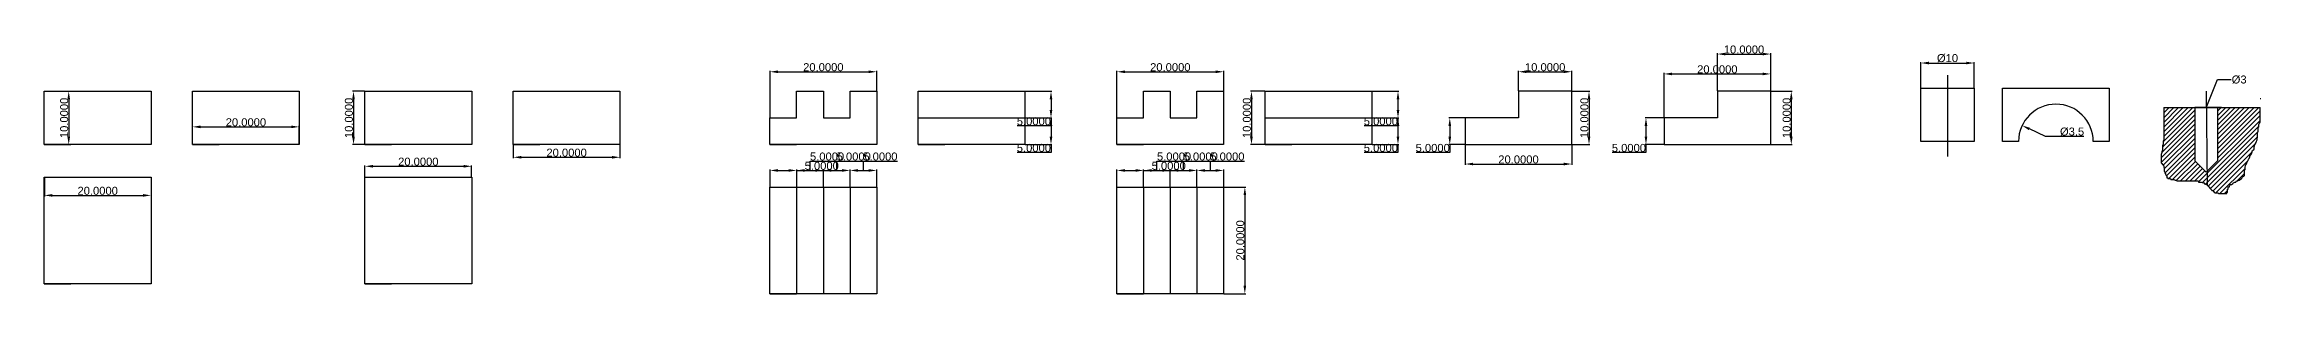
# Model space of a CAD drawing. Header units: inches. Extents: x 17 to 864, y 2 to 49.
# Drawn here: x 448.7 to 864.2, y 1.9 to 48.7 of the extents above; entities that cross this region are included whole.
import ezdxf
from ezdxf import colors
from ezdxf.entities.mleader import LeaderData, LeaderLine
from ezdxf.math import Vec2, Vec3

# ---------------------------------------------------------------- set-up
doc = ezdxf.new("R2010")
doc.units = ezdxf.units.IN
doc.header["$MEASUREMENT"] = 0
doc.linetypes.add('ACAD_ISO04W100', pattern=[30, 24, -3, 0, -3])
doc.layers.add('contornos', color=7, linetype='Continuous', lineweight=30)
doc.layers.add('cotas', color=10, linetype='Continuous')
doc.layers.add('ejes', color=7, linetype='ACAD_ISO04W100')
doc.styles.get("Standard").update_dxf_attribs({"font": 'ARIAL.TTF'})
doc.dimstyles.get("Standard").update_dxf_attribs({"dimtxt": 1.5, "dimasz": 1.5, "dimexe": 0.18, "dimexo": 0.0625, "dimgap": 0.09, "dimtad": 1, "dimtoh": 1, "dimdec": 4, "dimzin": 0, "dimdsep": 46, "dimtxsty": 'Standard', "dimcen": 1.5, "dimadec": 0, "dimazin": 0, "dimtfac": 1, "dimtdec": 4, "dimtofl": 0, "dimtmove": 0, "dimatfit": 3, "dimfxl": 1, "dimtolj": 1, "dimtzin": 0, "dimarcsym": 0})

# ---------------------------------------------------------------- blocks, each defined once
blk = doc.blocks.new('*D59')
at = {"layer": 'cotas', "color": 0, "lineweight": -2}
for p, q in [((476.51, 29.92), (476.51, 33.35)), ((496.51, 29.92), (496.51, 33.35)), ((478.01, 33.17), (495.01, 33.17))]:
    blk.add_line(p, q, dxfattribs=at)
at = {"layer": 'cotas', "color": 0}
for points in [[(478.01, 33.42), (478.01, 32.92), (476.51, 33.17)], [(495.01, 33.42), (495.01, 32.92), (496.51, 33.17)]]:
    blk.add_solid(points, dxfattribs=at)
at = {"layer": 'Defpoints', "color": 0}
for p in [(476.51, 29.85), (496.51, 33.17), (496.51, 29.85)]:
    blk.add_point(p, dxfattribs=at)
at = {"layer": 'cotas', "color": 0, "insert": (486.51, 34.02), "char_height": 1.5, "attachment_point": 5}
blk.add_mtext('\\A1;20.0000', dxfattribs=at)
blk = doc.blocks.new('*D60')
at = {"layer": 'cotas', "color": 0, "lineweight": -2}
for p, q in [((448.78, 39.85), (453.47, 39.85)), ((453.29, 38.35), (453.29, 31.35)), ((448.78, 29.85), (453.47, 29.85))]:
    blk.add_line(p, q, dxfattribs=at)
at = {"layer": 'cotas', "color": 0}
for points in [[(453.04, 38.35), (453.54, 38.35), (453.29, 39.85)], [(453.04, 31.35), (453.54, 31.35), (453.29, 29.85)]]:
    blk.add_solid(points, dxfattribs=at)
at = {"layer": 'Defpoints', "color": 0}
for p in [(448.72, 39.85), (448.72, 29.85), (453.29, 29.85)]:
    blk.add_point(p, dxfattribs=at)
at = {"layer": 'cotas', "color": 0, "insert": (452.44, 34.85), "char_height": 1.5, "attachment_point": 5, "rotation": 90}
blk.add_mtext('\\A1;10.0000', dxfattribs=at)
blk = doc.blocks.new('*D61')
at = {"layer": 'cotas', "color": 0, "lineweight": -2}
for p, q in [((448.72, 23.65), (448.72, 20.13)), ((468.72, 23.65), (468.72, 20.13)), ((450.22, 20.31), (467.22, 20.31))]:
    blk.add_line(p, q, dxfattribs=at)
at = {"layer": 'cotas', "color": 0}
for points in [[(450.22, 20.56), (450.22, 20.06), (448.72, 20.31)], [(467.22, 20.56), (467.22, 20.06), (468.72, 20.31)]]:
    blk.add_solid(points, dxfattribs=at)
at = {"layer": 'Defpoints', "color": 0}
for p in [(448.72, 23.71), (468.72, 23.71), (468.72, 20.31)]:
    blk.add_point(p, dxfattribs=at)
at = {"layer": 'cotas', "color": 0, "insert": (458.72, 21.17), "char_height": 1.5, "attachment_point": 5}
blk.add_mtext('\\A1;20.0000', dxfattribs=at)
blk = doc.blocks.new('*D62')
at = {"layer": 'cotas', "color": 0, "lineweight": -2}
for p, q in [((536.63, 29.79), (536.63, 27.28)), ((556.63, 29.79), (556.63, 27.28)), ((538.13, 27.46), (555.13, 27.46))]:
    blk.add_line(p, q, dxfattribs=at)
at = {"layer": 'cotas', "color": 0}
for points in [[(538.13, 27.71), (538.13, 27.21), (536.63, 27.46)], [(555.13, 27.71), (555.13, 27.21), (556.63, 27.46)]]:
    blk.add_solid(points, dxfattribs=at)
at = {"layer": 'Defpoints', "color": 0}
for p in [(536.63, 29.85), (556.63, 29.85), (556.63, 27.46)]:
    blk.add_point(p, dxfattribs=at)
at = {"layer": 'cotas', "color": 0, "insert": (546.63, 28.32), "char_height": 1.5, "attachment_point": 5}
blk.add_mtext('\\A1;20.0000', dxfattribs=at)
blk = doc.blocks.new('*D63')
at = {"layer": 'cotas', "color": 0, "lineweight": -2}
for p, q in [((508.77, 39.85), (506.5, 39.85)), ((506.68, 38.35), (506.68, 31.35)), ((508.77, 29.85), (506.5, 29.85))]:
    blk.add_line(p, q, dxfattribs=at)
at = {"layer": 'cotas', "color": 0}
for points in [[(506.43, 38.35), (506.93, 38.35), (506.68, 39.85)], [(506.43, 31.35), (506.93, 31.35), (506.68, 29.85)]]:
    blk.add_solid(points, dxfattribs=at)
at = {"layer": 'Defpoints', "color": 0}
for p in [(508.83, 39.85), (506.68, 29.85), (508.83, 29.85)]:
    blk.add_point(p, dxfattribs=at)
at = {"layer": 'cotas', "color": 0, "insert": (505.82, 34.85), "char_height": 1.5, "attachment_point": 5, "rotation": 90}
blk.add_mtext('\\A1;10.0000', dxfattribs=at)
blk = doc.blocks.new('*D64')
at = {"layer": 'cotas', "color": 0, "lineweight": -2}
for p, q in [((508.83, 23.77), (508.83, 25.95)), ((510.33, 25.77), (527.33, 25.77)), ((528.83, 23.77), (528.83, 25.95))]:
    blk.add_line(p, q, dxfattribs=at)
at = {"layer": 'cotas', "color": 0}
for points in [[(510.33, 26.02), (510.33, 25.52), (508.83, 25.77)], [(527.33, 26.02), (527.33, 25.52), (528.83, 25.77)]]:
    blk.add_solid(points, dxfattribs=at)
at = {"layer": 'Defpoints', "color": 0}
for p in [(528.83, 25.77), (508.83, 23.71), (528.83, 23.71)]:
    blk.add_point(p, dxfattribs=at)
at = {"layer": 'cotas', "color": 0, "insert": (518.83, 26.63), "char_height": 1.5, "attachment_point": 5}
blk.add_mtext('\\A1;20.0000', dxfattribs=at)
blk = doc.blocks.new('*D65')
at = {"layer": 'cotas', "color": 0, "lineweight": -2}
for p, q in [((584.76, 34.92), (584.76, 43.69)), ((586.26, 43.51), (603.26, 43.51)), ((604.76, 39.92), (604.76, 43.69))]:
    blk.add_line(p, q, dxfattribs=at)
at = {"layer": 'cotas', "color": 0}
for points in [[(586.26, 43.76), (586.26, 43.26), (584.76, 43.51)], [(603.26, 43.76), (603.26, 43.26), (604.76, 43.51)]]:
    blk.add_solid(points, dxfattribs=at)
at = {"layer": 'Defpoints', "color": 0}
for p in [(604.76, 43.51), (604.76, 39.85), (584.76, 34.85)]:
    blk.add_point(p, dxfattribs=at)
at = {"layer": 'cotas', "color": 0, "insert": (594.76, 44.36), "char_height": 1.5, "attachment_point": 5}
blk.add_mtext('\\A1;20.0000', dxfattribs=at)
blk = doc.blocks.new('*D66')
at = {"layer": 'cotas', "color": 0, "lineweight": -2}
for p, q in [((584.76, 21.92), (584.76, 25.17)), ((586.26, 24.99), (588.26, 24.99)), ((589.76, 21.92), (589.76, 25.17)), ((589.76, 24.99), (597.66, 24.99))]:
    blk.add_line(p, q, dxfattribs=at)
at = {"layer": 'cotas', "color": 0}
for points in [[(586.26, 25.24), (586.26, 24.74), (584.76, 24.99)], [(588.26, 25.24), (588.26, 24.74), (589.76, 24.99)]]:
    blk.add_solid(points, dxfattribs=at)
at = {"layer": 'Defpoints', "color": 0}
for p in [(589.76, 24.99), (584.76, 21.86), (589.76, 21.86)]:
    blk.add_point(p, dxfattribs=at)
at = {"layer": 'cotas', "color": 0, "insert": (594.46, 25.85), "char_height": 1.5, "attachment_point": 5}
blk.add_mtext('\\A1;5.0000', dxfattribs=at)
blk = doc.blocks.new('*D67')
at = {"layer": 'cotas', "color": 0, "lineweight": -2}
for p, q in [((589.76, 21.92), (589.76, 25.17)), ((591.26, 24.99), (593.26, 24.99)), ((592.26, 24.99), (592.26, 26.75)), ((592.26, 26.75), (598.66, 26.75)), ((594.76, 21.92), (594.76, 25.17))]:
    blk.add_line(p, q, dxfattribs=at)
at = {"layer": 'cotas', "color": 0}
for points in [[(591.26, 25.24), (591.26, 24.74), (589.76, 24.99)], [(593.26, 25.24), (593.26, 24.74), (594.76, 24.99)]]:
    blk.add_solid(points, dxfattribs=at)
at = {"layer": 'Defpoints', "color": 0}
for p in [(594.76, 24.99), (589.76, 21.86), (594.76, 21.86)]:
    blk.add_point(p, dxfattribs=at)
at = {"layer": 'cotas', "color": 0, "insert": (595.46, 27.6), "char_height": 1.5, "attachment_point": 5}
blk.add_mtext('\\A1;5.0000', dxfattribs=at)
blk = doc.blocks.new('*D68')
at = {"layer": 'cotas', "color": 0, "lineweight": -2}
for p, q in [((594.76, 21.92), (594.76, 25.17)), ((596.26, 24.99), (598.26, 24.99)), ((597.26, 24.99), (597.26, 26.75)), ((597.26, 26.75), (603.66, 26.75)), ((599.76, 21.92), (599.76, 25.17))]:
    blk.add_line(p, q, dxfattribs=at)
at = {"layer": 'cotas', "color": 0}
for points in [[(596.26, 25.24), (596.26, 24.74), (594.76, 24.99)], [(598.26, 25.24), (598.26, 24.74), (599.76, 24.99)]]:
    blk.add_solid(points, dxfattribs=at)
at = {"layer": 'Defpoints', "color": 0}
for p in [(599.76, 24.99), (594.76, 21.86), (599.76, 21.86)]:
    blk.add_point(p, dxfattribs=at)
at = {"layer": 'cotas', "color": 0, "insert": (600.46, 27.6), "char_height": 1.5, "attachment_point": 5}
blk.add_mtext('\\A1;5.0000', dxfattribs=at)
blk = doc.blocks.new('*D69')
at = {"layer": 'cotas', "color": 0, "lineweight": -2}
for p, q in [((599.76, 21.92), (599.76, 25.17)), ((601.26, 24.99), (603.26, 24.99)), ((602.26, 24.99), (602.26, 26.75)), ((602.26, 26.75), (608.66, 26.75)), ((604.76, 21.92), (604.76, 25.17))]:
    blk.add_line(p, q, dxfattribs=at)
at = {"layer": 'cotas', "color": 0}
for points in [[(601.26, 25.24), (601.26, 24.74), (599.76, 24.99)], [(603.26, 25.24), (603.26, 24.74), (604.76, 24.99)]]:
    blk.add_solid(points, dxfattribs=at)
at = {"layer": 'Defpoints', "color": 0}
for p in [(604.76, 24.99), (599.76, 21.86), (604.76, 21.86)]:
    blk.add_point(p, dxfattribs=at)
at = {"layer": 'cotas', "color": 0, "insert": (605.46, 27.6), "char_height": 1.5, "attachment_point": 5}
blk.add_mtext('\\A1;5.0000', dxfattribs=at)
blk = doc.blocks.new('*D70')
at = {"layer": 'cotas', "color": 0, "lineweight": -2}
for p, q in [((632.62, 39.85), (637.62, 39.85)), ((637.44, 38.35), (637.44, 36.35)), ((637.44, 33.35), (631.12, 33.35)), ((632.62, 34.85), (637.62, 34.85)), ((637.44, 34.85), (637.44, 33.35))]:
    blk.add_line(p, q, dxfattribs=at)
at = {"layer": 'cotas', "color": 0}
for points in [[(637.19, 38.35), (637.69, 38.35), (637.44, 39.85)], [(637.19, 36.35), (637.69, 36.35), (637.44, 34.85)]]:
    blk.add_solid(points, dxfattribs=at)
at = {"layer": 'Defpoints', "color": 0}
for p in [(632.55, 39.85), (632.55, 34.85), (637.44, 34.85)]:
    blk.add_point(p, dxfattribs=at)
at = {"layer": 'cotas', "color": 0, "insert": (634.23, 34.21), "char_height": 1.5, "attachment_point": 5}
blk.add_mtext('\\A1;5.0000', dxfattribs=at)
blk = doc.blocks.new('*D71')
at = {"layer": 'cotas', "color": 0, "lineweight": -2}
for p, q in [((632.62, 34.85), (637.62, 34.85)), ((637.44, 33.35), (637.44, 31.35)), ((632.62, 29.85), (637.62, 29.85)), ((637.44, 29.85), (637.44, 28.35)), ((637.44, 28.35), (631.12, 28.35))]:
    blk.add_line(p, q, dxfattribs=at)
at = {"layer": 'cotas', "color": 0}
for points in [[(637.19, 33.35), (637.69, 33.35), (637.44, 34.85)], [(637.19, 31.35), (637.69, 31.35), (637.44, 29.85)]]:
    blk.add_solid(points, dxfattribs=at)
at = {"layer": 'Defpoints', "color": 0}
for p in [(632.55, 34.85), (632.55, 29.85), (637.44, 29.85)]:
    blk.add_point(p, dxfattribs=at)
at = {"layer": 'cotas', "color": 0, "insert": (634.23, 29.21), "char_height": 1.5, "attachment_point": 5}
blk.add_mtext('\\A1;5.0000', dxfattribs=at)
blk = doc.blocks.new('*D72')
at = {"layer": 'cotas', "color": 0, "lineweight": -2}
for p, q in [((649.81, 34.92), (649.81, 43.69)), ((651.31, 43.51), (668.31, 43.51)), ((669.81, 39.92), (669.81, 43.69))]:
    blk.add_line(p, q, dxfattribs=at)
at = {"layer": 'cotas', "color": 0}
for points in [[(651.31, 43.76), (651.31, 43.26), (649.81, 43.51)], [(668.31, 43.76), (668.31, 43.26), (669.81, 43.51)]]:
    blk.add_solid(points, dxfattribs=at)
at = {"layer": 'Defpoints', "color": 0}
for p in [(669.81, 43.51), (669.81, 39.85), (649.81, 34.85)]:
    blk.add_point(p, dxfattribs=at)
at = {"layer": 'cotas', "color": 0, "insert": (659.81, 44.36), "char_height": 1.5, "attachment_point": 5}
blk.add_mtext('\\A1;20.0000', dxfattribs=at)
blk = doc.blocks.new('*D73')
at = {"layer": 'cotas', "color": 0, "lineweight": -2}
for p, q in [((649.81, 21.92), (649.81, 25.17)), ((651.31, 24.99), (653.31, 24.99)), ((654.81, 21.92), (654.81, 25.17)), ((654.81, 24.99), (662.71, 24.99))]:
    blk.add_line(p, q, dxfattribs=at)
at = {"layer": 'cotas', "color": 0}
for points in [[(651.31, 25.24), (651.31, 24.74), (649.81, 24.99)], [(653.31, 25.24), (653.31, 24.74), (654.81, 24.99)]]:
    blk.add_solid(points, dxfattribs=at)
at = {"layer": 'Defpoints', "color": 0}
for p in [(654.81, 24.99), (649.81, 21.86), (654.81, 21.86)]:
    blk.add_point(p, dxfattribs=at)
at = {"layer": 'cotas', "color": 0, "insert": (659.51, 25.85), "char_height": 1.5, "attachment_point": 5}
blk.add_mtext('\\A1;5.0000', dxfattribs=at)
blk = doc.blocks.new('*D74')
at = {"layer": 'cotas', "color": 0, "lineweight": -2}
for p, q in [((654.81, 21.92), (654.81, 25.17)), ((656.31, 24.99), (658.31, 24.99)), ((657.31, 24.99), (657.31, 26.75)), ((657.31, 26.75), (663.71, 26.75)), ((659.81, 21.92), (659.81, 25.17))]:
    blk.add_line(p, q, dxfattribs=at)
at = {"layer": 'cotas', "color": 0}
for points in [[(656.31, 25.24), (656.31, 24.74), (654.81, 24.99)], [(658.31, 25.24), (658.31, 24.74), (659.81, 24.99)]]:
    blk.add_solid(points, dxfattribs=at)
at = {"layer": 'Defpoints', "color": 0}
for p in [(659.81, 24.99), (654.81, 21.86), (659.81, 21.86)]:
    blk.add_point(p, dxfattribs=at)
at = {"layer": 'cotas', "color": 0, "insert": (660.51, 27.6), "char_height": 1.5, "attachment_point": 5}
blk.add_mtext('\\A1;5.0000', dxfattribs=at)
blk = doc.blocks.new('*D75')
at = {"layer": 'cotas', "color": 0, "lineweight": -2}
for p, q in [((659.81, 21.92), (659.81, 25.17)), ((661.31, 24.99), (663.31, 24.99)), ((662.31, 24.99), (662.31, 26.75)), ((662.31, 26.75), (668.71, 26.75)), ((664.81, 21.92), (664.81, 25.17))]:
    blk.add_line(p, q, dxfattribs=at)
at = {"layer": 'cotas', "color": 0}
for points in [[(661.31, 25.24), (661.31, 24.74), (659.81, 24.99)], [(663.31, 25.24), (663.31, 24.74), (664.81, 24.99)]]:
    blk.add_solid(points, dxfattribs=at)
at = {"layer": 'Defpoints', "color": 0}
for p in [(664.81, 24.99), (659.81, 21.86), (664.81, 21.86)]:
    blk.add_point(p, dxfattribs=at)
at = {"layer": 'cotas', "color": 0, "insert": (665.51, 27.6), "char_height": 1.5, "attachment_point": 5}
blk.add_mtext('\\A1;5.0000', dxfattribs=at)
blk = doc.blocks.new('*D76')
at = {"layer": 'cotas', "color": 0, "lineweight": -2}
for p, q in [((664.81, 21.92), (664.81, 25.17)), ((666.31, 24.99), (668.31, 24.99)), ((667.31, 24.99), (667.31, 26.75)), ((667.31, 26.75), (673.71, 26.75)), ((669.81, 21.92), (669.81, 25.17))]:
    blk.add_line(p, q, dxfattribs=at)
at = {"layer": 'cotas', "color": 0}
for points in [[(666.31, 25.24), (666.31, 24.74), (664.81, 24.99)], [(668.31, 25.24), (668.31, 24.74), (669.81, 24.99)]]:
    blk.add_solid(points, dxfattribs=at)
at = {"layer": 'Defpoints', "color": 0}
for p in [(669.81, 24.99), (664.81, 21.86), (669.81, 21.86)]:
    blk.add_point(p, dxfattribs=at)
at = {"layer": 'cotas', "color": 0, "insert": (670.51, 27.6), "char_height": 1.5, "attachment_point": 5}
blk.add_mtext('\\A1;5.0000', dxfattribs=at)
blk = doc.blocks.new('*D77')
at = {"layer": 'cotas', "color": 0, "lineweight": -2}
for p, q in [((697.67, 39.85), (702.67, 39.85)), ((702.49, 38.35), (702.49, 36.35)), ((702.49, 33.35), (696.17, 33.35)), ((697.67, 34.85), (702.67, 34.85)), ((702.49, 34.85), (702.49, 33.35))]:
    blk.add_line(p, q, dxfattribs=at)
at = {"layer": 'cotas', "color": 0}
for points in [[(702.24, 38.35), (702.74, 38.35), (702.49, 39.85)], [(702.24, 36.35), (702.74, 36.35), (702.49, 34.85)]]:
    blk.add_solid(points, dxfattribs=at)
at = {"layer": 'Defpoints', "color": 0}
for p in [(697.6, 39.85), (697.6, 34.85), (702.49, 34.85)]:
    blk.add_point(p, dxfattribs=at)
at = {"layer": 'cotas', "color": 0, "insert": (699.28, 34.21), "char_height": 1.5, "attachment_point": 5}
blk.add_mtext('\\A1;5.0000', dxfattribs=at)
blk = doc.blocks.new('*D78')
at = {"layer": 'cotas', "color": 0, "lineweight": -2}
for p, q in [((697.67, 34.85), (702.67, 34.85)), ((702.49, 33.35), (702.49, 31.35)), ((697.67, 29.85), (702.67, 29.85)), ((702.49, 29.85), (702.49, 28.35)), ((702.49, 28.35), (696.17, 28.35))]:
    blk.add_line(p, q, dxfattribs=at)
at = {"layer": 'cotas', "color": 0}
for points in [[(702.24, 33.35), (702.74, 33.35), (702.49, 34.85)], [(702.24, 31.35), (702.74, 31.35), (702.49, 29.85)]]:
    blk.add_solid(points, dxfattribs=at)
at = {"layer": 'Defpoints', "color": 0}
for p in [(697.6, 34.85), (697.6, 29.85), (702.49, 29.85)]:
    blk.add_point(p, dxfattribs=at)
at = {"layer": 'cotas', "color": 0, "insert": (699.28, 29.21), "char_height": 1.5, "attachment_point": 5}
blk.add_mtext('\\A1;5.0000', dxfattribs=at)
blk = doc.blocks.new('*D79')
at = {"layer": 'cotas', "color": 0, "lineweight": -2}
for p, q in [((677.54, 39.85), (674.84, 39.85)), ((675.02, 38.35), (675.02, 31.35)), ((677.54, 29.85), (674.84, 29.85))]:
    blk.add_line(p, q, dxfattribs=at)
at = {"layer": 'cotas', "color": 0}
for points in [[(674.77, 38.35), (675.27, 38.35), (675.02, 39.85)], [(674.77, 31.35), (675.27, 31.35), (675.02, 29.85)]]:
    blk.add_solid(points, dxfattribs=at)
at = {"layer": 'Defpoints', "color": 0}
for p in [(677.6, 39.85), (675.02, 29.85), (677.6, 29.85)]:
    blk.add_point(p, dxfattribs=at)
at = {"layer": 'cotas', "color": 0, "insert": (674.16, 34.85), "char_height": 1.5, "attachment_point": 5, "rotation": 90}
blk.add_mtext('\\A1;10.0000', dxfattribs=at)
blk = doc.blocks.new('*D80')
at = {"layer": 'cotas', "color": 0, "lineweight": -2}
for p, q in [((669.87, 21.86), (673.96, 21.86)), ((673.78, 20.36), (673.78, 3.36)), ((669.87, 1.86), (673.96, 1.86))]:
    blk.add_line(p, q, dxfattribs=at)
at = {"layer": 'cotas', "color": 0}
for points in [[(673.53, 20.36), (674.03, 20.36), (673.78, 21.86)], [(673.53, 3.36), (674.03, 3.36), (673.78, 1.86)]]:
    blk.add_solid(points, dxfattribs=at)
at = {"layer": 'Defpoints', "color": 0}
for p in [(669.81, 21.86), (669.81, 1.86), (673.78, 1.86)]:
    blk.add_point(p, dxfattribs=at)
at = {"layer": 'cotas', "color": 0, "insert": (672.93, 11.86), "char_height": 1.5, "attachment_point": 5, "rotation": 90}
blk.add_mtext('\\A1;20.0000', dxfattribs=at)
blk = doc.blocks.new('*D81')
at = {"layer": 'cotas', "color": 0, "lineweight": -2}
for p, q in [((752.3, 34.85), (748.8, 34.85)), ((748.98, 33.35), (748.98, 31.35)), ((752.3, 29.85), (748.8, 29.85)), ((748.98, 29.85), (748.98, 28.35)), ((748.98, 28.35), (742.67, 28.35))]:
    blk.add_line(p, q, dxfattribs=at)
at = {"layer": 'cotas', "color": 0}
for points in [[(748.73, 33.35), (749.23, 33.35), (748.98, 34.85)], [(748.73, 31.35), (749.23, 31.35), (748.98, 29.85)]]:
    blk.add_solid(points, dxfattribs=at)
at = {"layer": 'Defpoints', "color": 0}
for p in [(752.36, 34.85), (748.98, 29.85), (752.36, 29.85)]:
    blk.add_point(p, dxfattribs=at)
at = {"layer": 'cotas', "color": 0, "insert": (745.78, 29.21), "char_height": 1.5, "attachment_point": 5}
blk.add_mtext('\\A1;5.0000', dxfattribs=at)
blk = doc.blocks.new('*D82')
at = {"layer": 'cotas', "color": 0, "lineweight": -2}
for p, q in [((715.01, 34.85), (712.02, 34.85)), ((712.2, 33.35), (712.2, 31.35)), ((715.01, 29.85), (712.02, 29.85)), ((712.2, 29.85), (712.2, 28.35)), ((712.2, 28.35), (705.89, 28.35))]:
    blk.add_line(p, q, dxfattribs=at)
at = {"layer": 'cotas', "color": 0}
for points in [[(711.95, 33.35), (712.45, 33.35), (712.2, 34.85)], [(711.95, 31.35), (712.45, 31.35), (712.2, 29.85)]]:
    blk.add_solid(points, dxfattribs=at)
at = {"layer": 'Defpoints', "color": 0}
for p in [(715.08, 34.85), (712.2, 29.85), (715.08, 29.85)]:
    blk.add_point(p, dxfattribs=at)
at = {"layer": 'cotas', "color": 0, "insert": (709, 29.21), "char_height": 1.5, "attachment_point": 5}
blk.add_mtext('\\A1;5.0000', dxfattribs=at)
blk = doc.blocks.new('*D83')
at = {"layer": 'cotas', "color": 0, "lineweight": -2}
for p, q in [((735.14, 39.85), (738.48, 39.85)), ((738.3, 38.35), (738.3, 31.35)), ((735.14, 29.85), (738.48, 29.85))]:
    blk.add_line(p, q, dxfattribs=at)
at = {"layer": 'cotas', "color": 0}
for points in [[(738.05, 38.35), (738.55, 38.35), (738.3, 39.85)], [(738.05, 31.35), (738.55, 31.35), (738.3, 29.85)]]:
    blk.add_solid(points, dxfattribs=at)
at = {"layer": 'Defpoints', "color": 0}
for p in [(735.08, 39.85), (735.08, 29.85), (738.3, 29.85)]:
    blk.add_point(p, dxfattribs=at)
at = {"layer": 'cotas', "color": 0, "insert": (737.44, 34.85), "char_height": 1.5, "attachment_point": 5, "rotation": 90}
blk.add_mtext('\\A1;10.0000', dxfattribs=at)
blk = doc.blocks.new('*D84')
at = {"layer": 'cotas', "color": 0, "lineweight": -2}
for p, q in [((725.08, 39.92), (725.08, 43.69)), ((726.58, 43.51), (733.58, 43.51)), ((735.08, 39.92), (735.08, 43.69))]:
    blk.add_line(p, q, dxfattribs=at)
at = {"layer": 'cotas', "color": 0}
for points in [[(726.58, 43.76), (726.58, 43.26), (725.08, 43.51)], [(733.58, 43.76), (733.58, 43.26), (735.08, 43.51)]]:
    blk.add_solid(points, dxfattribs=at)
at = {"layer": 'Defpoints', "color": 0}
for p in [(735.08, 43.51), (725.08, 39.85), (735.08, 39.85)]:
    blk.add_point(p, dxfattribs=at)
at = {"layer": 'cotas', "color": 0, "insert": (730.08, 44.36), "char_height": 1.5, "attachment_point": 5}
blk.add_mtext('\\A1;10.0000', dxfattribs=at)
blk = doc.blocks.new('*D85')
at = {"layer": 'cotas', "color": 0, "lineweight": -2}
for p, q in [((715.08, 29.79), (715.08, 26.02)), ((735.08, 29.79), (735.08, 26.02)), ((716.58, 26.2), (733.58, 26.2))]:
    blk.add_line(p, q, dxfattribs=at)
at = {"layer": 'cotas', "color": 0}
for points in [[(716.58, 26.45), (716.58, 25.95), (715.08, 26.2)], [(733.58, 26.45), (733.58, 25.95), (735.08, 26.2)]]:
    blk.add_solid(points, dxfattribs=at)
at = {"layer": 'Defpoints', "color": 0}
for p in [(715.08, 29.85), (735.08, 29.85), (735.08, 26.2)]:
    blk.add_point(p, dxfattribs=at)
at = {"layer": 'cotas', "color": 0, "insert": (725.08, 27.05), "char_height": 1.5, "attachment_point": 5}
blk.add_mtext('\\A1;20.0000', dxfattribs=at)
blk = doc.blocks.new('*D86')
at = {"layer": 'cotas', "color": 0, "lineweight": -2}
for p, q in [((752.36, 34.92), (752.36, 43.28)), ((753.86, 43.1), (770.86, 43.1)), ((772.36, 39.92), (772.36, 43.28))]:
    blk.add_line(p, q, dxfattribs=at)
at = {"layer": 'cotas', "color": 0}
for points in [[(753.86, 43.35), (753.86, 42.85), (752.36, 43.1)], [(770.86, 43.35), (770.86, 42.85), (772.36, 43.1)]]:
    blk.add_solid(points, dxfattribs=at)
at = {"layer": 'Defpoints', "color": 0}
for p in [(772.36, 43.1), (772.36, 39.85), (752.36, 34.85)]:
    blk.add_point(p, dxfattribs=at)
at = {"layer": 'cotas', "color": 0, "insert": (762.36, 43.96), "char_height": 1.5, "attachment_point": 5}
blk.add_mtext('\\A1;20.0000', dxfattribs=at)
blk = doc.blocks.new('*D87')
at = {"layer": 'cotas', "color": 0, "lineweight": -2}
for p, q in [((762.36, 39.92), (762.36, 47.01)), ((763.86, 46.83), (770.86, 46.83)), ((772.36, 39.92), (772.36, 47.01))]:
    blk.add_line(p, q, dxfattribs=at)
at = {"layer": 'cotas', "color": 0}
for points in [[(763.86, 47.08), (763.86, 46.58), (762.36, 46.83)], [(770.86, 47.08), (770.86, 46.58), (772.36, 46.83)]]:
    blk.add_solid(points, dxfattribs=at)
at = {"layer": 'Defpoints', "color": 0}
for p in [(772.36, 46.83), (762.36, 39.85), (772.36, 39.85)]:
    blk.add_point(p, dxfattribs=at)
at = {"layer": 'cotas', "color": 0, "insert": (767.36, 47.68), "char_height": 1.5, "attachment_point": 5}
blk.add_mtext('\\A1;10.0000', dxfattribs=at)
blk = doc.blocks.new('*D88')
at = {"layer": 'cotas', "color": 0, "lineweight": -2}
for p, q in [((772.42, 39.85), (776.4, 39.85)), ((776.22, 38.35), (776.22, 31.35)), ((772.42, 29.85), (776.4, 29.85))]:
    blk.add_line(p, q, dxfattribs=at)
at = {"layer": 'cotas', "color": 0}
for points in [[(775.97, 38.35), (776.47, 38.35), (776.22, 39.85)], [(775.97, 31.35), (776.47, 31.35), (776.22, 29.85)]]:
    blk.add_solid(points, dxfattribs=at)
at = {"layer": 'Defpoints', "color": 0}
for p in [(772.36, 39.85), (772.36, 29.85), (776.22, 29.85)]:
    blk.add_point(p, dxfattribs=at)
at = {"layer": 'cotas', "color": 0, "insert": (775.36, 34.85), "char_height": 1.5, "attachment_point": 5, "rotation": 90}
blk.add_mtext('\\A1;10.0000', dxfattribs=at)
blk = doc.blocks.new('*D89')
at = {"layer": 'cotas', "color": 0, "lineweight": -2}
for p, q in [((800.51, 40.49), (800.51, 45.33)), ((802.01, 45.15), (809.01, 45.15)), ((810.51, 40.49), (810.51, 45.33))]:
    blk.add_line(p, q, dxfattribs=at)
at = {"layer": 'cotas', "color": 0}
for points in [[(802.01, 45.4), (802.01, 44.9), (800.51, 45.15)], [(809.01, 45.4), (809.01, 44.9), (810.51, 45.15)]]:
    blk.add_solid(points, dxfattribs=at)
at = {"layer": 'Defpoints', "color": 0}
for p in [(810.51, 45.15), (800.51, 40.43), (810.51, 40.43)]:
    blk.add_point(p, dxfattribs=at)
at = {"layer": 'cotas', "color": 0, "insert": (805.51, 46.05), "char_height": 1.5, "attachment_point": 5}
blk.add_mtext('\\A1;Ø10', dxfattribs=at)
blk = doc.blocks.new('*D90')
at = {"layer": 'cotas', "color": 0, "lineweight": -2}
for p, q in [((823.85, 31.36), (820.85, 32.78)), ((831.05, 31.36), (823.85, 31.36))]:
    blk.add_line(p, q, dxfattribs=at)
at = {"layer": 'cotas', "color": 0}
blk.add_solid([(820.96, 33), (820.75, 32.55), (819.5, 33.42)], dxfattribs=at)
at = {"layer": 'Defpoints', "color": 0}
for p in [(819.5, 33.42), (825.83, 30.43)]:
    blk.add_point(p, dxfattribs=at)
at = {"layer": 'cotas', "color": 0, "insert": (828.86, 32.26), "char_height": 1.5, "attachment_point": 5}
blk.add_mtext('\\A1;Ø3.5', dxfattribs=at)

msp = doc.modelspace()

# ---------------------------------------------------------------- hatches: boundary and pattern name
at = {"layer": 'Defpoints'}
h = msp.add_hatch(dxfattribs=at)
h.set_pattern_fill('ANSI31', color=256, scale=5, style=0)
h.set_pattern_definition([(45, (36.39835, -35.8242), (-0.44194174, 0.44194174), [])])
h.paths.add_polyline_path([(851.88018, 36.79774), (846.04126, 36.79774), (846.04126, 30.70887), (845.92836, 30.48336), (845.92836, 29.91958), (845.81545, 29.58131), (845.81545, 28.79201), (845.70254, 28.45374), (845.70254, 28.34098), (845.58964, 28.00271), (845.58964, 26.42412), (845.70254, 26.31136), (845.81545, 26.08585), (845.92836, 25.97309), (846.04126, 25.86033), (846.04126, 25.63482), (846.15417, 25.52206), (846.15417, 24.84552), (846.26707, 24.73277), (846.26707, 24.50725), (846.37998, 24.39449), (846.37998, 24.28174), (846.49288, 24.05622), (846.60579, 23.94347), (846.60579, 23.6052), (846.8316, 23.6052), (846.8316, 23.49244), (847.28322, 23.49244), (847.39612, 23.26693), (847.96065, 23.26693), (848.18646, 23.15417), (848.41227, 23.15417), (848.52518, 23.04141), (852.47687, 23.04141), (852.58977, 22.8159), (853.04139, 22.8159), (853.26721, 22.70314), (853.49302, 22.70314), (853.71883, 22.47763), (854.05754, 22.36487), (854.17045, 22.25212), (854.39626, 22.0266), (854.50916, 21.91385), (854.73497, 21.57558), (854.84788, 21.46282), (854.96079, 21.46282), (855.07369, 21.23731), (855.2995, 21.23731), (855.2995, 21.12455), (855.41241, 21.12455), (855.41241, 20.89904), (855.52531, 20.89904), (855.63822, 20.78628), (856.20274, 20.78628), (856.31565, 20.67352), (857.89633, 20.67352), (857.89633, 20.78628), (858.00923, 20.89904), (858.00923, 21.46282), (858.12214, 21.46282), (858.12214, 21.91385), (858.34795, 21.91385), (858.34795, 22.0266), (858.46085, 22.25212), (858.57376, 22.36487), (858.79957, 22.36487), (858.91247, 22.47763), (859.02538, 22.47763), (859.13828, 22.70314), (859.25119, 22.70314), (859.3641, 22.8159), (859.58991, 22.8159), (859.70281, 23.04141), (859.92862, 23.04141), (860.04153, 23.15417), (860.26734, 23.15417), (860.38025, 23.26693), (860.60605, 23.49244), (860.71896, 23.6052), (860.83187, 23.71795), (860.94477, 23.94347), (861.05768, 23.94347), (861.17058, 24.05622), (861.17058, 25.07104), (861.28349, 25.18379), (861.28349, 25.63482), (861.39639, 25.86033), (861.39639, 25.97309), (861.5093, 26.08585), (861.5093, 26.31136), (861.6222, 26.31136), (861.6222, 26.42412), (861.73511, 26.64963), (861.73511, 26.76239), (861.84801, 26.87514), (861.96092, 27.10066), (862.07383, 27.21341), (862.18673, 27.55168), (862.18673, 27.66444), (862.29964, 27.88995), (862.41254, 28.00271), (862.52545, 28.11547), (862.63835, 28.45374), (862.63835, 28.67925), (862.86416, 28.79201), (862.86416, 28.90477), (862.97707, 28.90477), (862.97707, 29.46855), (863.08997, 29.46855), (863.08997, 29.69406), (863.20288, 29.91958), (863.20288, 30.03233), (863.31578, 30.03233), (863.31578, 30.25785), (863.42869, 30.3706), (863.42869, 30.48336), (863.54159, 30.70887), (863.54159, 30.93439), (863.6545, 31.1599), (863.6545, 32.06195), (863.76741, 32.28747), (863.76741, 33.07677), (863.88031, 33.18952), (863.88031, 33.64055), (863.99322, 33.86606), (863.99322, 33.97882), (864.10612, 33.97882), (864.10612, 36.79774), (856.12282, 36.79774), (856.12282, 26.79774), (854.0015, 24.67642), (851.88018, 26.79774)])

# ---------------------------------------------------------------- linework, layer by layer
at = {"layer": 'contornos'}
for p, q in [((448.71653, 29.85336), (448.71653, 39.85336)), ((448.71653, 39.85336), (468.71653, 39.85336)), ((468.71653, 39.85336), (468.71653, 29.85336)), ((476.51052, 29.85336), (476.51052, 39.85336)), ((476.51052, 39.85336), (496.51052, 39.85336)), ((496.51052, 39.85336), (496.51052, 29.85336)), ((508.83208, 29.85336), (508.83208, 39.85336)), ((508.83208, 39.85336), (528.83208, 39.85336)), ((528.83208, 39.85336), (528.83208, 29.85336)), ((536.62607, 29.85336), (536.62607, 39.85336)), ((536.62607, 39.85336), (556.62607, 39.85336)), ((556.62607, 39.85336), (556.62607, 29.85336)), ((589.75862, 39.85336), (594.75862, 39.85336)), ((589.75862, 34.85336), (589.75862, 39.85336)), ((594.75862, 39.85336), (594.75862, 34.85336)), ((599.75862, 39.85336), (604.75862, 39.85336)), ((599.75862, 34.85336), (599.75862, 39.85336)), ((604.75862, 39.85336), (604.75862, 29.85336)), ((612.55261, 29.85336), (612.55261, 39.85336)), ((612.55261, 39.85336), (632.55261, 39.85336)), ((632.55261, 39.85336), (632.55261, 29.85336)), ((654.80868, 39.85336), (659.80868, 39.85336)), ((654.80868, 34.85336), (654.80868, 39.85336)), ((659.80868, 39.85336), (659.80868, 34.85336)), ((664.80868, 39.85336), (669.80868, 39.85336)), ((664.80868, 34.85336), (664.80868, 39.85336)), ((669.80868, 39.85336), (669.80868, 29.85336)), ((677.60267, 29.85336), (677.60267, 39.85336)), ((677.60267, 39.85336), (697.60267, 39.85336)), ((697.60267, 39.85336), (697.60267, 29.85336)), ((735.07709, 39.85336), (725.07709, 39.85336)), ((725.07709, 39.85336), (725.07709, 34.85336)), ((735.07709, 29.85336), (735.07709, 39.85336)), ((772.36207, 39.85336), (762.36207, 39.85336)), ((762.36207, 39.85336), (762.36207, 34.85336)), ((772.36207, 29.85336), (772.36207, 39.85336)), ((800.50957, 40.43114), (810.50957, 40.43114)), ((800.50957, 30.43114), (800.50957, 40.43114)), ((810.50957, 40.43114), (810.50957, 30.43114)), ((815.82753, 30.43114), (815.82753, 40.43114)), ((815.82753, 40.43114), (835.82753, 40.43114)), ((835.82753, 40.43114), (835.82753, 30.43114)), ((864.10612, 38.48909), (864.21903, 38.48909)), ((584.75862, 29.85336), (584.75862, 34.85336)), ((584.75862, 34.85336), (589.75862, 34.85336)), ((594.75862, 34.85336), (599.75862, 34.85336)), ((612.55261, 34.85336), (632.55261, 34.85336)), ((649.80868, 29.85336), (649.80868, 34.85336)), ((649.80868, 34.85336), (654.80868, 34.85336)), ((659.80868, 34.85336), (664.80868, 34.85336)), ((677.60267, 34.85336), (697.60267, 34.85336)), ((725.07709, 34.85336), (715.07709, 34.85336)), ((715.07709, 34.85336), (715.07709, 29.85336)), ((762.36207, 34.85336), (752.36207, 34.85336)), ((752.36207, 34.85336), (752.36207, 29.85336)), ((846.04126, 36.79774), (864.10612, 36.79774)), ((856.88018, 36.79774), (851.88018, 36.79774)), ((851.88018, 36.79774), (851.88018, 26.79774)), ((856.12282, 36.79774), (856.12282, 26.79774)), ((468.71653, 29.85336), (448.71653, 29.85336)), ((448.71653, 29.85336), (453.71653, 29.85336)), ((496.51052, 29.85336), (476.51052, 29.85336)), ((476.51052, 29.85336), (481.51052, 29.85336)), ((528.83208, 29.85336), (508.83208, 29.85336)), ((508.83208, 29.85336), (513.83208, 29.85336)), ((556.62607, 29.85336), (536.62607, 29.85336)), ((536.62607, 29.85336), (541.62607, 29.85336)), ((604.75862, 29.85336), (584.75862, 29.85336)), ((584.75862, 29.85336), (589.75862, 29.85336)), ((632.55261, 29.85336), (612.55261, 29.85336)), ((612.55261, 29.85336), (617.55261, 29.85336)), ((669.80868, 29.85336), (649.80868, 29.85336)), ((649.80868, 29.85336), (654.80868, 29.85336)), ((697.60267, 29.85336), (677.60267, 29.85336)), ((677.60267, 29.85336), (682.60267, 29.85336)), ((715.07709, 29.85336), (735.07709, 29.85336)), ((752.36207, 29.85336), (772.36207, 29.85336)), ((810.50957, 30.43114), (800.50957, 30.43114)), ((818.82753, 30.43114), (815.82753, 30.43114)), ((835.82753, 30.43114), (832.82753, 30.43114)), ((851.88018, 26.79774), (854.0015, 24.67642)), ((856.12282, 26.79774), (854.0015, 24.67642)), ((448.71653, 13.70963), (448.71653, 23.70963)), ((448.71653, 23.70963), (468.71653, 23.70963)), ((468.71653, 23.70963), (468.71653, 13.70963)), ((508.83208, 13.70963), (508.83208, 23.70963)), ((508.83208, 23.70963), (528.83208, 23.70963)), ((528.83208, 23.70963), (528.83208, 13.70963)), ((584.75862, 11.85791), (584.75862, 21.85791)), ((584.75862, 21.85791), (604.75862, 21.85791)), ((589.75862, 21.85791), (589.75862, 1.85791)), ((594.75862, 21.85791), (594.75862, 1.85791)), ((599.75862, 21.85791), (599.75862, 1.85791)), ((604.75862, 21.85791), (604.75862, 11.85791)), ((649.80868, 11.85791), (649.80868, 21.85791)), ((649.80868, 21.85791), (669.80868, 21.85791)), ((654.80868, 21.85791), (654.80868, 1.85791)), ((659.80868, 21.85791), (659.80868, 1.85791)), ((664.80868, 21.85791), (664.80868, 1.85791)), ((669.80868, 21.85791), (669.80868, 11.85791)), ((448.71653, 3.70963), (448.71653, 13.70963)), ((468.71653, 13.70963), (468.71653, 3.70963)), ((508.83208, 3.70963), (508.83208, 13.70963)), ((528.83208, 13.70963), (528.83208, 3.70963)), ((584.75862, 1.85791), (584.75862, 11.85791)), ((604.75862, 11.85791), (604.75862, 1.85791)), ((649.80868, 1.85791), (649.80868, 11.85791)), ((669.80868, 11.85791), (669.80868, 1.85791)), ((468.71653, 3.70963), (448.71653, 3.70963)), ((448.71653, 3.70963), (453.71653, 3.70963)), ((528.83208, 3.70963), (508.83208, 3.70963)), ((508.83208, 3.70963), (513.83208, 3.70963)), ((604.75862, 1.85791), (584.75862, 1.85791)), ((584.75862, 1.85791), (589.75862, 1.85791)), ((669.80868, 1.85791), (649.80868, 1.85791)), ((649.80868, 1.85791), (654.80868, 1.85791))]:
    msp.add_line(p, q, dxfattribs=at)
at = {"layer": 'contornos', "color": 7, "true_color": 0xffffff}
msp.add_lwpolyline([(846.04126, 36.79774), (846.04126, 30.70887), (845.92836, 30.48336), (845.92836, 29.91958), (845.81545, 29.58131), (845.81545, 28.79201), (845.70254, 28.45374), (845.70254, 28.34098), (845.58964, 28.00271), (845.58964, 26.42412), (845.70254, 26.31136), (845.81545, 26.08585), (845.92836, 25.97309), (846.04126, 25.86033), (846.04126, 25.63482), (846.15417, 25.52206), (846.15417, 24.84552), (846.26707, 24.73277), (846.26707, 24.50725), (846.37998, 24.39449), (846.37998, 24.28174), (846.49288, 24.05622), (846.60579, 23.94347), (846.60579, 23.6052), (846.8316, 23.6052), (846.8316, 23.49244), (847.28322, 23.49244), (847.39612, 23.26693), (847.96065, 23.26693), (848.18646, 23.15417), (848.41227, 23.15417), (848.52518, 23.04141), (852.47687, 23.04141), (852.58977, 22.8159), (853.04139, 22.8159), (853.26721, 22.70314), (853.49302, 22.70314), (853.71883, 22.47763), (854.05754, 22.36487), (854.17045, 22.25212), (854.39626, 22.0266), (854.50916, 21.91385), (854.73497, 21.57558), (854.84788, 21.46282), (854.96079, 21.46282), (855.07369, 21.23731), (855.2995, 21.23731), (855.2995, 21.12455), (855.41241, 21.12455), (855.41241, 20.89904), (855.52531, 20.89904), (855.63822, 20.78628), (856.20274, 20.78628), (856.31565, 20.67352), (857.89633, 20.67352), (857.89633, 20.78628), (858.00923, 20.89904), (858.00923, 21.46282), (858.12214, 21.46282), (858.12214, 21.91385), (858.34795, 21.91385), (858.34795, 22.0266), (858.46085, 22.25212), (858.57376, 22.36487), (858.79957, 22.36487), (858.91247, 22.47763), (859.02538, 22.47763), (859.13828, 22.70314), (859.25119, 22.70314), (859.3641, 22.8159), (859.58991, 22.8159), (859.70281, 23.04141), (859.92862, 23.04141), (860.04153, 23.15417), (860.26734, 23.15417), (860.38025, 23.26693), (860.60605, 23.49244), (860.71896, 23.6052), (860.83187, 23.71795), (860.94477, 23.94347), (861.05768, 23.94347), (861.17058, 24.05622), (861.17058, 25.07104), (861.28349, 25.18379), (861.28349, 25.63482), (861.39639, 25.86033), (861.39639, 25.97309), (861.5093, 26.08585), (861.5093, 26.31136), (861.6222, 26.31136), (861.6222, 26.42412), (861.73511, 26.64963), (861.73511, 26.76239), (861.84801, 26.87514), (861.96092, 27.10066), (862.07383, 27.21341), (862.18673, 27.55168), (862.18673, 27.66444), (862.29964, 27.88995), (862.41254, 28.00271), (862.52545, 28.11547), (862.63835, 28.45374), (862.63835, 28.67925), (862.86416, 28.79201), (862.86416, 28.90477), (862.97707, 28.90477), (862.97707, 29.46855), (863.08997, 29.46855), (863.08997, 29.69406), (863.20288, 29.91958), (863.20288, 30.03233), (863.31578, 30.03233), (863.31578, 30.25785), (863.42869, 30.3706), (863.42869, 30.48336), (863.54159, 30.70887), (863.54159, 30.93439), (863.6545, 31.1599), (863.6545, 32.06195), (863.76741, 32.28747), (863.76741, 33.07677), (863.88031, 33.18952), (863.88031, 33.64055), (863.99322, 33.86606), (863.99322, 33.97882), (864.10612, 33.97882), (864.10612, 36.79774)], dxfattribs=at)
at = {"layer": 'contornos'}
msp.add_arc((825.82753, 30.43114), 7, 360, 180, dxfattribs=at)
at = {"layer": 'ejes', "ltscale": 2}
for p, q in [((805.50957, 42.88353), (805.50957, 27.60328)), ((854.0015, 39.84217), (854.17045, 22.25212))]:
    msp.add_line(p, q, dxfattribs=at)

# ---------------------------------------------------------------- dimensions: what is measured, and where the dimension line sits
at = {"layer": 'cotas'}
for base, p1, p2, picture, middle in [((772.36207, 46.82739), (762.36207, 39.85336), (772.36207, 39.85336), '*D87', (767.36207, 47.68324)), ((604.75862, 43.50642), (584.75862, 34.85336), (604.75862, 39.85336), '*D65', (594.75862, 44.36228)), ((669.80868, 43.50642), (649.80868, 34.85336), (669.80868, 39.85336), '*D72', (659.80868, 44.36228)), ((735.07709, 43.50625), (725.07709, 39.85336), (735.07709, 39.85336), '*D84', (730.07709, 44.36211)), ((772.36207, 43.10369), (752.36207, 34.85336), (772.36207, 39.85336), '*D86', (762.36207, 43.95955)), ((556.62607, 27.4604), (536.62607, 29.85336), (556.62607, 29.85336), '*D62', (546.62607, 28.31626)), ((735.07709, 26.19608), (715.07709, 29.85336), (735.07709, 29.85336), '*D85', (725.07709, 27.05194)), ((528.83208, 25.77435), (508.83208, 23.70963), (528.83208, 23.70963), '*D64', (518.83208, 26.63021)), ((589.75862, 24.98924), (584.75862, 21.85791), (589.75862, 21.85791), '*D66', (594.45964, 25.8451)), ((654.80868, 24.98924), (649.80868, 21.85791), (654.80868, 21.85791), '*D73', (659.5097, 25.8451))]:
    dim = msp.add_linear_dim(base=base, p1=p1, p2=p2, dimstyle='Standard', dxfattribs=at)
    dim.commit()
    dim.dimension.update_dxf_attribs({"geometry": picture, "text_midpoint": middle})
dim = msp.add_linear_dim(base=(810.50957, 45.14727), p1=(800.50957, 40.43114), p2=(810.50957, 40.43114), text='Ø10', dimstyle='Standard', dxfattribs=at)
dim.commit()
dim.dimension.update_dxf_attribs({"geometry": '*D89', "text_midpoint": (805.50957, 46.04508)})
dim = msp.add_linear_dim(base=(453.29139, 29.85336), p1=(448.71653, 39.85336), p2=(448.71653, 29.85336), angle=90, dimstyle='Standard', dxfattribs=at)
dim.commit()
dim.dimension.update_dxf_attribs({"geometry": '*D60', "text_midpoint": (453.29139, 34.85336), "dimtype": 160})
for base, p1, p2, picture, middle in [((506.67995, 29.85336), (508.83208, 39.85336), (508.83208, 29.85336), '*D63', (505.82409, 34.85336)), ((637.43595, 34.85336), (632.55261, 39.85336), (632.55261, 34.85336), '*D70', (634.23493, 34.20922)), ((675.01913, 29.85336), (677.60267, 39.85336), (677.60267, 29.85336), '*D79', (674.16327, 34.85336)), ((702.48601, 34.85336), (697.60267, 39.85336), (697.60267, 34.85336), '*D77', (699.28499, 34.20922)), ((738.29953, 29.85336), (735.07709, 39.85336), (735.07709, 29.85336), '*D83', (737.44367, 34.85336)), ((776.21806, 29.85336), (772.36207, 39.85336), (772.36207, 29.85336), '*D88', (775.3622, 34.85336)), ((637.43595, 29.85336), (632.55261, 34.85336), (632.55261, 29.85336), '*D71', (634.23493, 29.20922)), ((702.48601, 29.85336), (697.60267, 34.85336), (697.60267, 29.85336), '*D78', (699.28499, 29.20922)), ((712.19928, 29.85336), (715.07709, 34.85336), (715.07709, 29.85336), '*D82', (708.99826, 29.20922)), ((748.9804, 29.85336), (752.36207, 34.85336), (752.36207, 29.85336), '*D81', (745.77938, 29.20922)), ((673.78303, 1.85791), (669.80868, 21.85791), (669.80868, 1.85791), '*D80', (672.92717, 11.85791))]:
    dim = msp.add_linear_dim(base=base, p1=p1, p2=p2, angle=90, dimstyle='Standard', dxfattribs=at)
    dim.commit()
    dim.dimension.update_dxf_attribs({"geometry": picture, "text_midpoint": middle})
for base, p1, p2, picture, middle in [((496.51052, 33.1681), (476.51052, 29.85336), (496.51052, 29.85336), '*D59', (486.51052, 33.1681)), ((468.71653, 20.31135), (448.71653, 23.70963), (468.71653, 23.70963), '*D61', (458.71653, 20.31135))]:
    dim = msp.add_linear_dim(base=base, p1=p1, p2=p2, dimstyle='Standard', dxfattribs=at)
    dim.commit()
    dim.dimension.update_dxf_attribs({"geometry": picture, "text_midpoint": middle, "dimtype": 160})
dim = msp.add_radius_dim(center=(825.82753, 30.43114), mpoint=(819.49704, 33.4186), text='Ø3.5', dimstyle='Standard', dxfattribs=at)
dim.commit()
dim.dimension.update_dxf_attribs({"geometry": '*D90', "text_midpoint": (828.85796, 31.36349), "dimtype": 164})
for base, p1, p2, picture, middle in [((594.75862, 24.98924), (589.75862, 21.85791), (594.75862, 21.85791), '*D67', (592.34862, 27.60182)), ((599.75862, 24.98924), (594.75862, 21.85791), (599.75862, 21.85791), '*D68', (597.34862, 27.60182)), ((604.75862, 24.98924), (599.75862, 21.85791), (604.75862, 21.85791), '*D69', (602.34862, 27.60182)), ((659.80868, 24.98924), (654.80868, 21.85791), (659.80868, 21.85791), '*D74', (657.39868, 27.60182)), ((664.80868, 24.98924), (659.80868, 21.85791), (664.80868, 21.85791), '*D75', (662.39868, 27.60182)), ((669.80868, 24.98924), (664.80868, 21.85791), (669.80868, 21.85791), '*D76', (667.39868, 27.60182))]:
    dim = msp.add_linear_dim(base=base, p1=p1, p2=p2, dimstyle='Standard', override={"dimtmove": 1}, dxfattribs=at)
    dim.commit()
    dim.dimension.update_dxf_attribs({"geometry": picture, "text_midpoint": middle})

# ---------------------------------------------------------------- leaders
ml = msp.add_multileader_mtext('Standard', dxfattribs=at)
ml.set_content('Ø3', color=256)
ml.set_leader_properties()
ml.build(insert=Vec2(0, 0))
ml.multileader.update_dxf_attribs({"dogleg_length": 0.36, "arrow_head_size": 0.18})
ctx = ml.context
ctx.base_point, ctx.char_height, ctx.arrow_head_size, ctx.landing_gap_size, ctx.plane_origin = Vec3(858.70022, 42.03045), 1.5, 0.18, 0.09, Vec3(854.02977, 36.89832)
notes = []
notes.append((ctx, [(0, (1, 1, 0), (856.12206, 42.03045), (1, 0), 2.57816, [(0, [(854.02977, 36.89832)], 0, [])])]))
ctx.mtext.insert, ctx.mtext.flow_direction = Vec3(858.79022, 42.81064), 5
for ctx, leaders in notes:
    for number, flags, end, landing, length, lines in leaders:
        leader = LeaderData()
        leader.index, (leader.has_last_leader_line, leader.has_dogleg_vector, leader.attachment_direction) = number, flags
        leader.last_leader_point, leader.dogleg_vector, leader.dogleg_length = Vec3(end), Vec3(landing), length
        for number, points, colour, breaks in lines:
            line = LeaderLine()
            line.index, line.vertices, line.color, line.breaks = number, Vec3.list(points), colors.encode_raw_color(colour), breaks
            leader.lines.append(line)
        ctx.leaders.append(leader)

doc.saveas('drawing.dxf')
